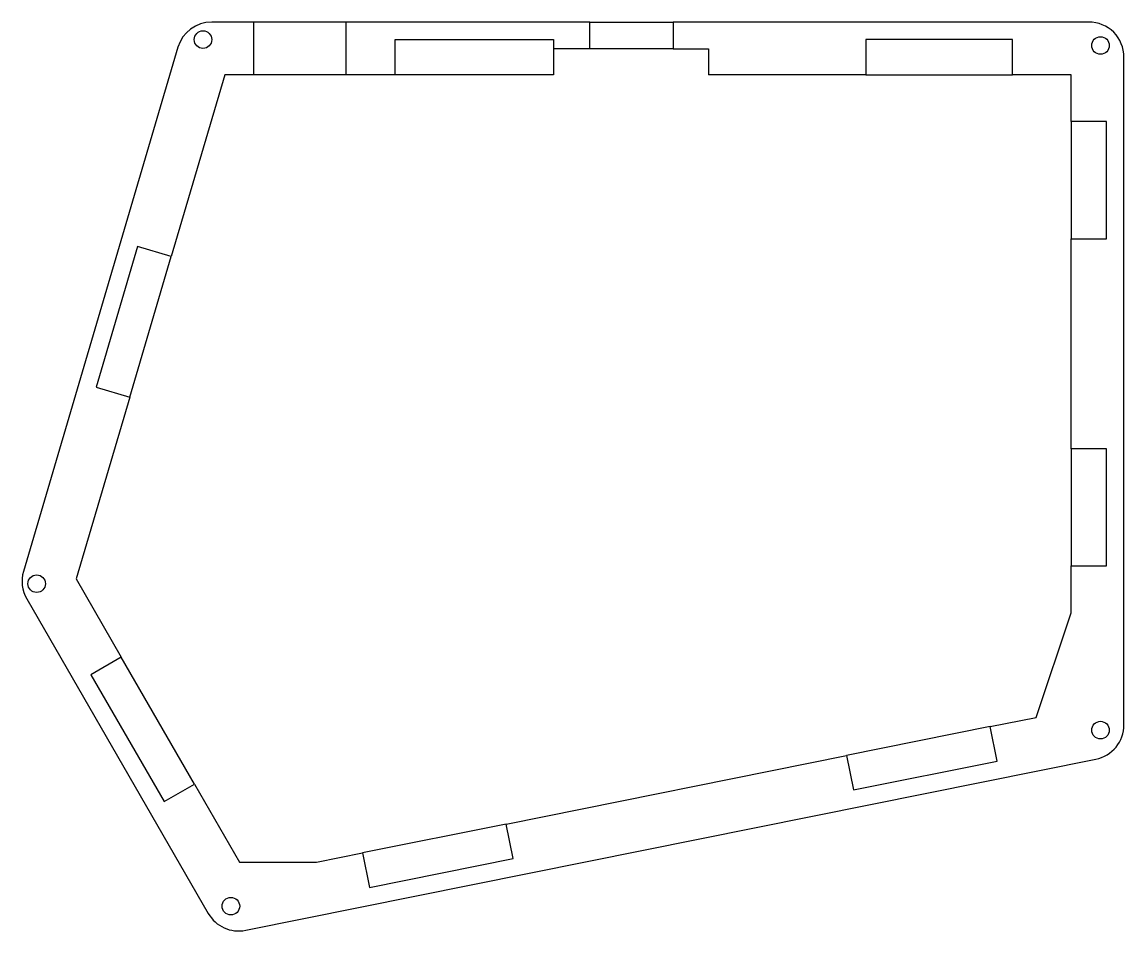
# Model space of a CAD drawing. Header units: millimetres. Extents: x -200 to -12, y -17 to 139.
import ezdxf

# ---------------------------------------------------------------- set-up
doc = ezdxf.new("R2010")
doc.units = ezdxf.units.MM
doc.layers.get('0').update_dxf_attribs({"linetype": 'CONTINUOUS'})

msp = doc.modelspace()

# ---------------------------------------------------------------- linework, layer by layer
for p, q in [((-144.56, 138.56), (-160.26, 138.56)), ((-102.95, 138.56), (-88.75, 138.56)), ((-102.95, 133.96), (-109.16, 133.96)), ((-88.75, 133.96), (-82.75, 133.96)), ((-82.75, 133.96), (-82.75, 129.56)), ((-165.22, 129.56), (-174.36, 98.53)), ((-160.26, 129.56), (-165.22, 129.56)), ((-136.16, 129.56), (-144.56, 129.56)), ((-55.88, 129.56), (-82.75, 129.56)), ((-20.88, 129.56), (-30.88, 129.56)), ((-20.88, 121.56), (-20.88, 129.56)), ((-20.88, 65.74), (-20.88, 101.56)), ((-181.42, 74.55), (-190.56, 43.52)), ((-20.88, 37.74), (-20.88, 45.74)), ((-190.56, 43.52), (-182.88, 30.18)), ((-26.84, 19.9), (-20.88, 37.74)), ((-34.68, 18.32), (-26.84, 19.9)), ((-117.24, 1.7), (-59.19, 13.39)), ((-170.39, 8.52), (-162.71, -4.82)), ((-149.59, -4.82), (-141.75, -3.24)), ((-162.71, -4.82), (-149.59, -4.82))]:
    msp.add_line(p, q)
msp.add_lwpolyline([(-199.56, 44.81, 0.205211), (-199.01, 40.12), (-168.05, -13.54, 0.322073), (-161.67, -16.43), (-16.7, 12.76, 0.357141), (-11.88, 18.65), (-11.88, 132.56, 0.414214), (-17.88, 138.56), (-88.75, 138.56), (-88.75, 133.96), (-102.95, 133.96), (-102.95, 138.56), (-144.56, 138.56), (-144.56, 129.56), (-160.26, 129.56), (-160.26, 138.56), (-167.46, 138.56, 0.332601), (-173.22, 134.26)], format="xyb", close=True)
for points in [[(-136.16, 129.56), (-136.16, 135.56), (-109.16, 135.56), (-109.16, 129.56)], [(-30.88, 135.56), (-55.88, 135.56), (-55.88, 129.56), (-30.88, 129.56)], [(-20.88, 121.56), (-20.88, 101.56), (-14.88, 101.56), (-14.88, 121.56)], [(-187.18, 76.25), (-181.42, 74.55), (-174.36, 98.53), (-180.11, 100.23)], [(-20.88, 65.74), (-20.88, 45.74), (-14.88, 45.74), (-14.88, 65.74)], [(-175.59, 5.53), (-170.39, 8.52), (-182.88, 30.18), (-188.08, 27.18)], [(-34.68, 18.32), (-59.19, 13.39), (-58.01, 7.51), (-33.5, 12.44)], [(-141.75, -3.24), (-140.57, -9.12), (-116.06, -4.18), (-117.24, 1.7)]]:
    msp.add_lwpolyline(points, close=True)
for centre in [(-168.95, 135.56), (-15.88, 134.56), (-197.31, 42.71), (-15.88, 17.73), (-164.19, -12.32)]:
    msp.add_circle(centre, 1.5)

doc.saveas('drawing.dxf')
